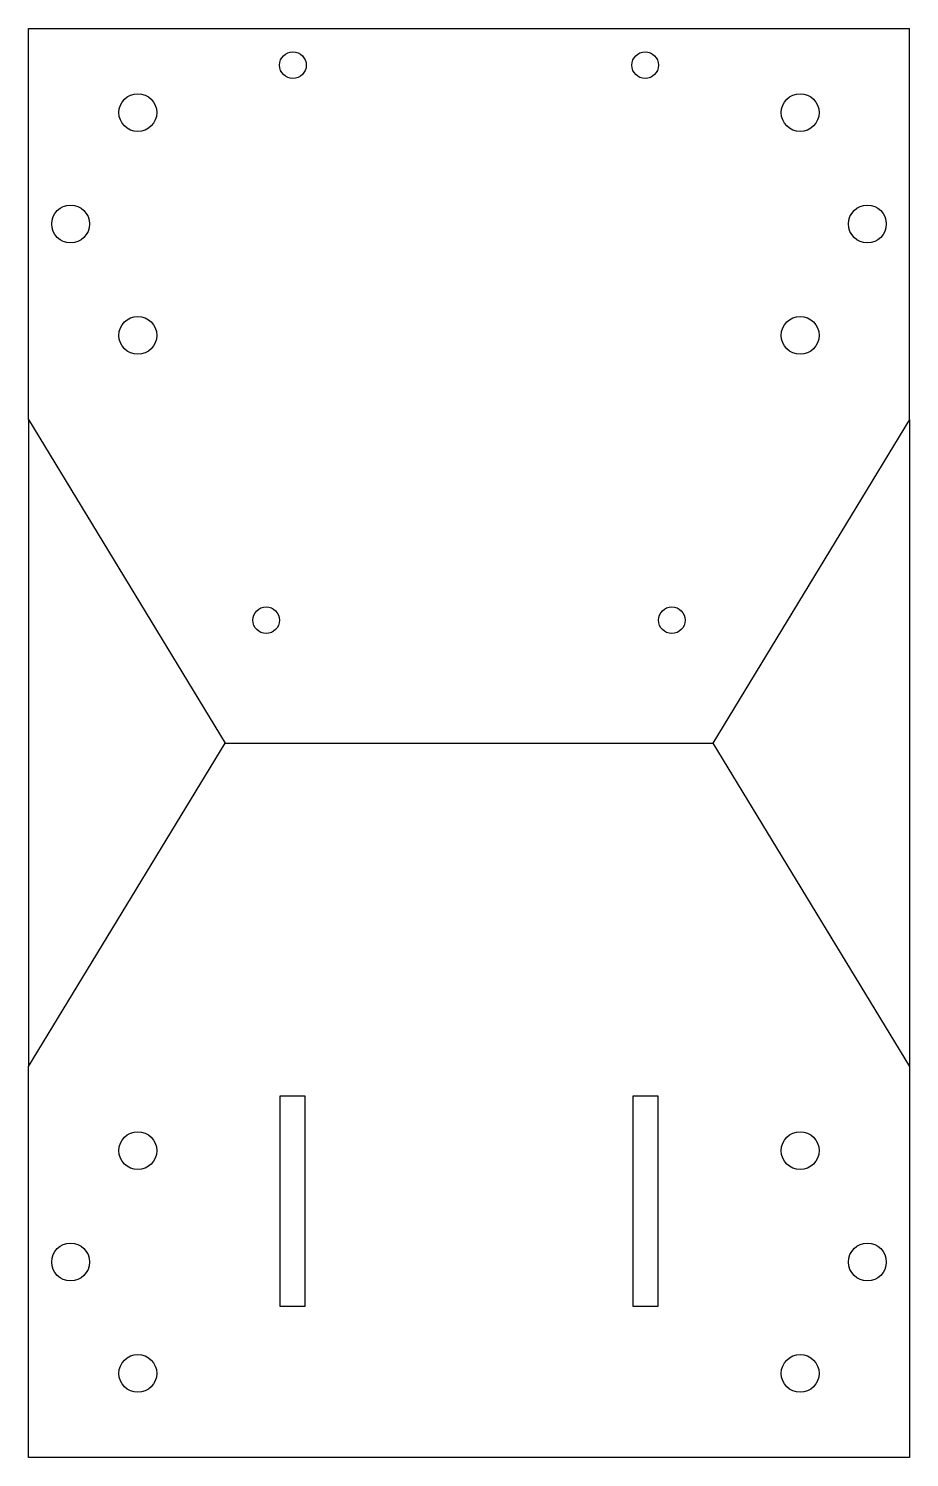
# Model space of a CAD drawing. Header units: millimetres. Extents: x -105 to 0, y 0 to 170.
import ezdxf

# ---------------------------------------------------------------- set-up
doc = ezdxf.new("R2010")
doc.units = ezdxf.units.MM
doc.layers.get('0').update_dxf_attribs({"linetype": 'CONTINUOUS'})

msp = doc.modelspace()

# ---------------------------------------------------------------- linework, layer by layer
for p, q in [((-104.8, 123.5), (-104.8, 170)), ((-104.8, 170), (0, 170)), ((0, 123.5), (0, 170)), ((-104.8, 123.5), (-81.4, 85)), ((-104.8, 123.5), (-104.8, 46.5)), ((0, 123.5), (-23.4, 85)), ((0, 123.5), (0, 46.5))]:
    msp.add_line(p, q)
for points in [[(-23.4, 85), (0, 46.5), (0, 0), (-104.8, 0), (-104.8, 46.5), (-81.4, 85)], [(-71.9, 18), (-71.9, 43), (-74.9, 43), (-74.9, 18)], [(-29.9, 18), (-29.9, 43), (-32.9, 43), (-32.9, 18)]]:
    msp.add_lwpolyline(points, close=True)
for centre, radius in [((-73.35, 165.65), 1.59), ((-31.44, 165.65), 1.59), ((-91.8, 160), 2.25), ((-13, 160), 2.25), ((-99.8, 146.75), 2.25), ((-5, 146.75), 2.25), ((-91.8, 133.5), 2.25), ((-13, 133.5), 2.25), ((-76.53, 99.61), 1.59), ((-28.27, 99.61), 1.59), ((-91.8, 36.5), 2.25), ((-13, 36.5), 2.25), ((-99.8, 23.25), 2.25), ((-5, 23.25), 2.25), ((-91.8, 10), 2.25), ((-13, 10), 2.25)]:
    msp.add_circle(centre, radius)

doc.saveas('drawing.dxf')
